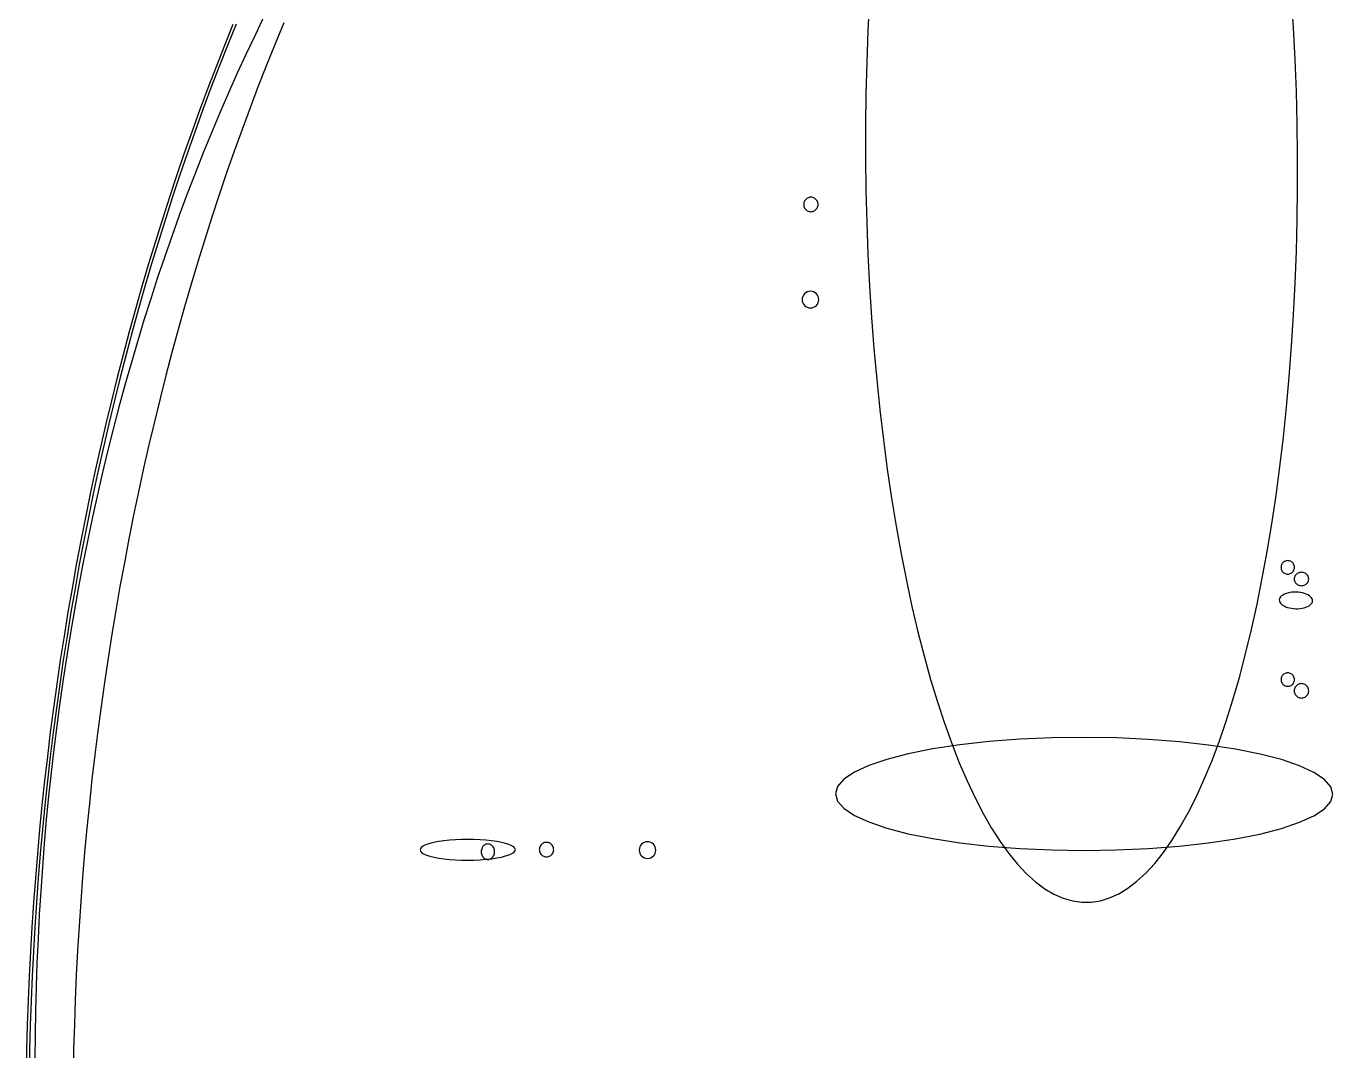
# Model space of a CAD drawing. Extents: x -1 to 217, y -22 to 302.
# Drawn here: x -1.3 to 98.5, y 145.2 to 223.5 of the extents above; entities that cross this region are included whole.
import ezdxf

# ---------------------------------------------------------------- set-up
doc = ezdxf.new("R2010")
doc.units = 0

msp = doc.modelspace()

# ---------------------------------------------------------------- linework, layer by layer
at = {"layer": 'CIRCLES'}
for p, q in [((57.988, 202.689), (57.975, 202.565)), ((58.024, 202.808), (57.988, 202.689)), ((58.083, 202.918), (58.024, 202.808)), ((58.161, 203.014), (58.083, 202.918)), ((58.258, 203.093), (58.161, 203.014)), ((58.367, 203.152), (58.258, 203.093)), ((58.487, 203.188), (58.367, 203.152)), ((58.611, 203.2), (58.487, 203.188)), ((58.734, 203.188), (58.611, 203.2)), ((58.854, 203.152), (58.734, 203.188)), ((58.963, 203.093), (58.854, 203.152)), ((59.06, 203.014), (58.963, 203.093)), ((59.138, 202.918), (59.06, 203.014)), ((59.197, 202.808), (59.138, 202.918)), ((59.233, 202.689), (59.197, 202.808)), ((59.246, 202.565), (59.233, 202.689)), ((57.975, 202.565), (57.988, 202.441)), ((57.988, 202.441), (58.024, 202.322)), ((58.024, 202.322), (58.083, 202.212)), ((58.083, 202.212), (58.161, 202.116)), ((58.161, 202.116), (58.258, 202.037)), ((58.258, 202.037), (58.367, 201.978)), ((58.367, 201.978), (58.487, 201.942)), ((58.487, 201.942), (58.611, 201.93)), ((58.611, 201.93), (58.734, 201.942)), ((58.734, 201.942), (58.854, 201.978)), ((58.854, 201.978), (58.963, 202.037)), ((58.963, 202.037), (59.06, 202.116)), ((59.06, 202.116), (59.138, 202.212)), ((59.138, 202.212), (59.197, 202.322)), ((59.197, 202.322), (59.233, 202.441)), ((59.233, 202.441), (59.246, 202.565)), ((45.578, 160.771), (45.542, 160.652)), ((45.637, 160.881), (45.578, 160.771)), ((45.715, 160.977), (45.637, 160.881)), ((45.812, 161.056), (45.715, 160.977)), ((45.921, 161.115), (45.812, 161.056)), ((46.041, 161.151), (45.921, 161.115)), ((46.165, 161.163), (46.041, 161.151)), ((46.288, 161.151), (46.165, 161.163)), ((46.408, 161.115), (46.288, 161.151)), ((46.517, 161.056), (46.408, 161.115)), ((46.614, 160.977), (46.517, 161.056)), ((46.692, 160.881), (46.614, 160.977)), ((46.751, 160.771), (46.692, 160.881)), ((46.787, 160.652), (46.751, 160.771)), ((45.542, 160.652), (45.529, 160.528)), ((45.529, 160.528), (45.542, 160.404)), ((45.542, 160.404), (45.578, 160.285)), ((45.578, 160.285), (45.637, 160.175)), ((45.637, 160.175), (45.715, 160.079)), ((45.715, 160.079), (45.812, 160)), ((45.812, 160), (45.921, 159.941)), ((45.921, 159.941), (46.041, 159.905)), ((46.041, 159.905), (46.165, 159.893)), ((46.165, 159.893), (46.288, 159.905)), ((46.288, 159.905), (46.408, 159.941)), ((46.408, 159.941), (46.517, 160)), ((46.517, 160), (46.614, 160.079)), ((46.614, 160.079), (46.692, 160.175)), ((46.692, 160.175), (46.751, 160.285)), ((46.751, 160.285), (46.787, 160.404)), ((46.8, 160.528), (46.787, 160.652)), ((46.787, 160.404), (46.8, 160.528))]:
    msp.add_line(p, q, dxfattribs=at)
at = {"layer": 'ELLIPSES'}
for p, q in [((95.504, 223.319), (95.352, 225.722)), ((63.119, 225.513), (62.998, 223.108)), ((14.499, 223.59), (13.849, 221.979)), ((14.741, 223.597), (14.09, 221.986)), ((16.926, 224.291), (16.214, 222.828)), ((18.378, 223.702), (17.717, 222.098)), ((16.214, 222.828), (15.515, 221.35)), ((62.998, 223.108), (62.907, 220.685)), ((95.627, 220.897), (95.504, 223.319)), ((13.849, 221.979), (13.212, 220.356)), ((14.09, 221.986), (13.452, 220.364)), ((17.717, 222.098), (17.069, 220.483)), ((15.515, 221.35), (14.83, 219.859)), ((62.907, 220.685), (62.847, 218.249)), ((95.719, 218.462), (95.627, 220.897)), ((13.212, 220.356), (12.587, 218.723)), ((13.452, 220.364), (12.827, 218.731)), ((14.83, 219.859), (14.159, 218.355)), ((17.069, 220.483), (16.434, 218.857)), ((12.587, 218.723), (11.975, 217.08)), ((12.827, 218.731), (12.214, 217.088)), ((16.434, 218.857), (15.812, 217.219)), ((14.159, 218.355), (13.502, 216.838)), ((62.847, 218.249), (62.817, 215.804)), ((95.78, 216.018), (95.719, 218.462)), ((11.975, 217.08), (11.377, 215.425)), ((12.214, 217.088), (11.614, 215.433)), ((13.502, 216.838), (12.858, 215.307)), ((15.812, 217.219), (15.203, 215.57)), ((15.203, 215.57), (14.607, 213.911)), ((62.817, 215.804), (62.818, 213.355)), ((95.812, 213.569), (95.78, 216.018)), ((11.377, 215.425), (10.791, 213.761)), ((11.614, 215.433), (11.028, 213.769)), ((12.858, 215.307), (12.229, 213.765)), ((10.791, 213.761), (10.218, 212.087)), ((11.028, 213.769), (10.454, 212.095)), ((12.229, 213.765), (11.613, 212.209)), ((14.607, 213.911), (14.024, 212.241)), ((95.812, 211.119), (95.812, 213.569)), ((62.818, 213.355), (62.849, 210.905)), ((10.218, 212.087), (9.658, 210.403)), ((10.454, 212.095), (9.894, 210.411)), ((11.613, 212.209), (11.012, 210.642)), ((14.024, 212.241), (13.454, 210.561)), ((11.012, 210.642), (10.425, 209.063)), ((62.849, 210.905), (62.91, 208.461)), ((95.782, 208.674), (95.812, 211.119)), ((9.658, 210.403), (9.111, 208.709)), ((9.894, 210.411), (9.346, 208.717)), ((13.454, 210.561), (12.898, 208.87)), ((58.096, 209.908), (58.091, 209.836)), ((58.091, 209.836), (58.096, 209.764)), ((58.11, 209.978), (58.096, 209.908)), ((58.096, 209.764), (58.11, 209.693)), ((58.133, 210.047), (58.11, 209.978)), ((58.11, 209.693), (58.133, 209.625)), ((58.165, 210.111), (58.133, 210.047)), ((58.133, 209.625), (58.165, 209.56)), ((58.205, 210.171), (58.165, 210.111)), ((58.252, 210.226), (58.205, 210.171)), ((58.307, 210.273), (58.252, 210.226)), ((58.367, 210.313), (58.307, 210.273)), ((58.431, 210.345), (58.367, 210.313)), ((58.5, 210.368), (58.431, 210.345)), ((58.57, 210.382), (58.5, 210.368)), ((58.642, 210.387), (58.57, 210.382)), ((58.714, 210.382), (58.642, 210.387)), ((58.785, 210.368), (58.714, 210.382)), ((58.853, 210.345), (58.785, 210.368)), ((58.918, 210.313), (58.853, 210.345)), ((58.978, 210.273), (58.918, 210.313)), ((59.032, 210.226), (58.978, 210.273)), ((59.08, 210.171), (59.032, 210.226)), ((59.12, 210.111), (59.08, 210.171)), ((59.152, 210.047), (59.12, 210.111)), ((59.12, 209.56), (59.152, 209.625)), ((59.175, 209.978), (59.152, 210.047)), ((59.152, 209.625), (59.175, 209.693)), ((59.189, 209.908), (59.175, 209.978)), ((59.175, 209.693), (59.189, 209.764)), ((59.194, 209.836), (59.189, 209.908)), ((59.189, 209.764), (59.194, 209.836)), ((9.111, 208.709), (8.578, 207.007)), ((9.346, 208.717), (8.812, 207.014)), ((10.425, 209.063), (9.852, 207.472)), ((12.898, 208.87), (12.355, 207.17)), ((58.165, 209.56), (58.205, 209.5)), ((58.205, 209.5), (58.252, 209.446)), ((58.252, 209.446), (58.307, 209.398)), ((58.307, 209.398), (58.367, 209.358)), ((58.367, 209.358), (58.431, 209.326)), ((58.431, 209.326), (58.5, 209.303)), ((58.5, 209.303), (58.57, 209.289)), ((58.57, 209.289), (58.642, 209.284)), ((58.642, 209.284), (58.714, 209.289)), ((58.714, 209.289), (58.785, 209.303)), ((58.785, 209.303), (58.853, 209.326)), ((58.853, 209.326), (58.918, 209.358)), ((58.918, 209.358), (58.978, 209.398)), ((58.978, 209.398), (59.032, 209.446)), ((59.032, 209.446), (59.08, 209.5)), ((59.08, 209.5), (59.12, 209.56)), ((95.722, 206.238), (95.782, 208.674)), ((62.91, 208.461), (63.002, 206.026)), ((8.578, 207.007), (8.058, 205.295)), ((8.812, 207.014), (8.292, 205.302)), ((9.852, 207.472), (9.294, 205.869)), ((12.355, 207.17), (11.826, 205.46)), ((9.294, 205.869), (8.751, 204.256)), ((63.002, 206.026), (63.125, 203.604)), ((95.631, 203.815), (95.722, 206.238)), ((8.058, 205.295), (7.551, 203.574)), ((8.292, 205.302), (7.784, 203.581)), ((11.826, 205.46), (11.311, 203.741)), ((8.751, 204.256), (8.222, 202.631)), ((11.311, 203.741), (10.809, 202.013)), ((63.125, 203.604), (63.277, 201.201)), ((95.51, 201.41), (95.631, 203.815)), ((7.551, 203.574), (7.058, 201.845)), ((7.784, 203.581), (7.291, 201.852)), ((8.222, 202.631), (7.708, 200.996)), ((7.058, 201.845), (6.579, 200.107)), ((7.291, 201.852), (6.811, 200.114)), ((10.809, 202.013), (10.321, 200.276)), ((7.708, 200.996), (7.208, 199.351)), ((63.277, 201.201), (63.459, 198.821)), ((95.359, 199.028), (95.51, 201.41)), ((6.579, 200.107), (6.113, 198.362)), ((6.811, 200.114), (6.344, 198.368)), ((10.321, 200.276), (9.846, 198.531)), ((7.208, 199.351), (6.724, 197.695)), ((63.459, 198.821), (63.67, 196.467)), ((95.178, 196.672), (95.359, 199.028)), ((6.113, 198.362), (5.661, 196.608)), ((6.344, 198.368), (5.891, 196.614)), ((6.724, 197.695), (6.254, 196.029)), ((9.846, 198.531), (9.386, 196.777)), ((5.661, 196.608), (5.222, 194.847)), ((5.891, 196.614), (5.452, 194.852)), ((9.386, 196.777), (8.939, 195.015)), ((94.968, 194.347), (95.178, 196.672)), ((6.254, 196.029), (5.8, 194.354)), ((63.67, 196.467), (63.91, 194.146)), ((5.222, 194.847), (4.797, 193.078)), ((5.452, 194.852), (5.027, 193.083)), ((8.939, 195.015), (8.507, 193.245)), ((5.8, 194.354), (5.36, 192.669)), ((63.91, 194.146), (64.179, 191.86)), ((94.729, 192.058), (94.968, 194.347)), ((4.797, 193.078), (4.387, 191.302)), ((5.027, 193.083), (4.616, 191.307)), ((5.36, 192.669), (4.936, 190.975)), ((8.507, 193.245), (8.088, 191.468)), ((64.179, 191.86), (64.476, 189.613)), ((94.462, 189.808), (94.729, 192.058)), ((4.387, 191.302), (3.99, 189.519)), ((4.616, 191.307), (4.218, 189.524)), ((4.936, 190.975), (4.527, 189.272)), ((8.088, 191.468), (7.684, 189.683)), ((7.684, 189.683), (7.294, 187.892)), ((94.166, 187.602), (94.462, 189.808)), ((3.99, 189.519), (3.607, 187.73)), ((4.218, 189.524), (3.835, 187.734)), ((4.527, 189.272), (4.133, 187.56)), ((64.476, 189.613), (64.8, 187.411)), ((3.607, 187.73), (3.238, 185.934)), ((3.835, 187.734), (3.466, 185.937)), ((7.294, 187.892), (6.918, 186.093)), ((4.133, 187.56), (3.754, 185.84)), ((64.8, 187.411), (65.151, 185.258)), ((93.843, 185.444), (94.166, 187.602)), ((3.238, 185.934), (2.883, 184.132)), ((3.466, 185.937), (3.11, 184.134)), ((3.754, 185.84), (3.391, 184.112)), ((6.918, 186.093), (6.557, 184.288)), ((65.151, 185.258), (65.529, 183.156)), ((93.493, 183.338), (93.843, 185.444)), ((2.883, 184.132), (2.542, 182.323)), ((3.11, 184.134), (2.769, 182.326)), ((3.391, 184.112), (3.043, 182.376)), ((6.557, 184.288), (6.209, 182.476)), ((65.529, 183.156), (65.932, 181.111)), ((93.116, 181.287), (93.493, 183.338)), ((95.059, 182.632), (94.992, 182.627)), ((95.127, 182.627), (95.059, 182.632)), ((2.542, 182.323), (2.215, 180.509)), ((2.769, 182.326), (2.442, 180.511)), ((3.043, 182.376), (2.711, 180.632)), ((6.209, 182.476), (5.876, 180.659)), ((94.55, 182.185), (94.546, 182.118)), ((94.546, 182.118), (94.55, 182.051)), ((94.563, 182.251), (94.55, 182.185)), ((94.55, 182.051), (94.563, 181.985)), ((94.585, 182.315), (94.563, 182.251)), ((94.563, 181.985), (94.585, 181.921)), ((94.615, 182.375), (94.585, 182.315)), ((94.585, 181.921), (94.615, 181.861)), ((94.652, 182.431), (94.615, 182.375)), ((94.615, 181.861), (94.652, 181.805)), ((94.696, 182.481), (94.652, 182.431)), ((94.652, 181.805), (94.696, 181.755)), ((94.747, 182.526), (94.696, 182.481)), ((94.696, 181.755), (94.747, 181.71)), ((94.803, 182.563), (94.747, 182.526)), ((94.747, 181.71), (94.803, 181.673)), ((94.863, 182.593), (94.803, 182.563)), ((94.803, 181.673), (94.863, 181.643)), ((94.927, 182.614), (94.863, 182.593)), ((94.863, 181.643), (94.927, 181.622)), ((94.992, 182.627), (94.927, 182.614)), ((95.192, 182.614), (95.127, 182.627)), ((95.256, 182.593), (95.192, 182.614)), ((95.192, 181.622), (95.256, 181.643)), ((95.316, 182.563), (95.256, 182.593)), ((95.256, 181.643), (95.316, 181.673)), ((95.372, 182.526), (95.316, 182.563)), ((95.316, 181.673), (95.372, 181.71)), ((95.423, 182.481), (95.372, 182.526)), ((95.372, 181.71), (95.423, 181.755)), ((95.467, 182.431), (95.423, 182.481)), ((95.423, 181.755), (95.467, 181.805)), ((95.504, 182.375), (95.467, 182.431)), ((95.467, 181.805), (95.504, 181.861)), ((95.534, 182.315), (95.504, 182.375)), ((95.504, 181.861), (95.534, 181.921)), ((95.556, 182.251), (95.534, 182.315)), ((95.534, 181.921), (95.556, 181.985)), ((95.569, 182.185), (95.556, 182.251)), ((95.556, 181.985), (95.569, 182.051)), ((95.573, 182.118), (95.569, 182.185)), ((95.569, 182.051), (95.573, 182.118)), ((95.771, 181.636), (95.717, 181.592)), ((95.831, 181.673), (95.771, 181.636)), ((95.896, 181.703), (95.831, 181.673)), ((95.964, 181.724), (95.896, 181.703)), ((96.035, 181.737), (95.964, 181.724)), ((96.107, 181.742), (96.035, 181.737)), ((96.179, 181.737), (96.107, 181.742)), ((96.25, 181.724), (96.179, 181.737)), ((96.319, 181.703), (96.25, 181.724)), ((96.383, 181.673), (96.319, 181.703)), ((96.444, 181.636), (96.383, 181.673)), ((96.498, 181.592), (96.444, 181.636)), ((2.711, 180.632), (2.394, 178.881)), ((5.876, 180.659), (5.558, 178.835)), ((65.932, 181.111), (66.359, 179.126)), ((92.714, 179.297), (93.116, 181.287)), ((94.927, 181.622), (94.992, 181.609)), ((94.992, 181.609), (95.059, 181.604)), ((95.059, 181.604), (95.127, 181.609)), ((95.127, 181.609), (95.192, 181.622)), ((95.559, 181.296), (95.555, 181.229)), ((95.555, 181.229), (95.559, 181.162)), ((95.574, 181.362), (95.559, 181.296)), ((95.559, 181.162), (95.574, 181.096)), ((95.597, 181.425), (95.574, 181.362)), ((95.574, 181.096), (95.597, 181.033)), ((95.629, 181.485), (95.597, 181.425)), ((95.597, 181.033), (95.629, 180.973)), ((95.669, 181.541), (95.629, 181.485)), ((95.629, 180.973), (95.669, 180.917)), ((95.717, 181.592), (95.669, 181.541)), ((95.669, 180.917), (95.717, 180.866)), ((95.717, 180.866), (95.771, 180.822)), ((95.771, 180.822), (95.831, 180.785)), ((95.831, 180.785), (95.896, 180.755)), ((95.896, 180.755), (95.964, 180.734)), ((95.964, 180.734), (96.035, 180.721)), ((96.035, 180.721), (96.107, 180.716)), ((96.107, 180.716), (96.179, 180.721)), ((96.179, 180.721), (96.25, 180.734)), ((96.25, 180.734), (96.319, 180.755)), ((96.319, 180.755), (96.383, 180.785)), ((96.383, 180.785), (96.444, 180.822)), ((96.444, 180.822), (96.498, 180.866)), ((96.546, 181.541), (96.498, 181.592)), ((96.498, 180.866), (96.546, 180.917)), ((96.586, 181.485), (96.546, 181.541)), ((96.546, 180.917), (96.586, 180.973)), ((96.618, 181.425), (96.586, 181.485)), ((96.586, 180.973), (96.618, 181.033)), ((96.641, 181.362), (96.618, 181.425)), ((96.618, 181.033), (96.641, 181.096)), ((96.655, 181.296), (96.641, 181.362)), ((96.641, 181.096), (96.655, 181.162)), ((96.66, 181.229), (96.655, 181.296)), ((96.655, 181.162), (96.66, 181.229)), ((2.215, 180.509), (1.903, 178.69)), ((2.442, 180.511), (2.129, 178.691)), ((94.429, 179.711), (94.415, 179.629)), ((94.463, 179.791), (94.429, 179.711)), ((94.519, 179.868), (94.463, 179.791)), ((94.595, 179.94), (94.519, 179.868)), ((94.689, 180.006), (94.595, 179.94)), ((94.801, 180.065), (94.689, 180.006)), ((94.927, 180.116), (94.801, 180.065)), ((95.067, 180.158), (94.927, 180.116)), ((95.217, 180.19), (95.067, 180.158)), ((95.376, 180.213), (95.217, 180.19)), ((95.54, 180.224), (95.376, 180.213)), ((95.706, 180.225), (95.54, 180.224)), ((95.872, 180.215), (95.706, 180.225)), ((96.035, 180.195), (95.872, 180.215)), ((96.192, 180.164), (96.035, 180.195)), ((96.34, 180.123), (96.192, 180.164)), ((96.477, 180.073), (96.34, 180.123)), ((96.601, 180.016), (96.477, 180.073)), ((96.709, 179.95), (96.601, 180.016)), ((96.8, 179.879), (96.709, 179.95)), ((96.871, 179.803), (96.8, 179.879)), ((96.923, 179.724), (96.871, 179.803)), ((96.953, 179.642), (96.923, 179.724)), ((96.962, 179.559), (96.953, 179.642)), ((1.903, 178.69), (1.605, 176.865)), ((2.129, 178.691), (1.831, 176.866)), ((2.394, 178.881), (2.093, 177.123)), ((5.558, 178.835), (5.254, 177.007)), ((66.359, 179.126), (66.811, 177.204)), ((92.288, 177.369), (92.714, 179.297)), ((94.415, 179.629), (94.424, 179.546)), ((94.424, 179.546), (94.454, 179.464)), ((94.454, 179.464), (94.506, 179.384)), ((94.506, 179.384), (94.577, 179.308)), ((94.577, 179.308), (94.668, 179.237)), ((94.668, 179.237), (94.776, 179.172)), ((94.776, 179.172), (94.9, 179.114)), ((94.9, 179.114), (95.037, 179.064)), ((95.037, 179.064), (95.185, 179.024)), ((95.185, 179.024), (95.342, 178.993)), ((95.342, 178.993), (95.505, 178.972)), ((95.505, 178.972), (95.671, 178.962)), ((95.671, 178.962), (95.838, 178.963)), ((95.838, 178.963), (96.001, 178.975)), ((96.001, 178.975), (96.16, 178.997)), ((96.16, 178.997), (96.31, 179.03)), ((96.31, 179.03), (96.45, 179.072)), ((96.45, 179.072), (96.577, 179.123)), ((96.577, 179.123), (96.688, 179.182)), ((96.688, 179.182), (96.783, 179.248)), ((96.783, 179.248), (96.858, 179.32)), ((96.858, 179.32), (96.914, 179.397)), ((96.914, 179.397), (96.949, 179.477)), ((96.949, 179.477), (96.962, 179.559)), ((1.605, 176.865), (1.321, 175.036)), ((1.831, 176.866), (1.546, 175.035)), ((2.093, 177.123), (1.808, 175.358)), ((5.254, 177.007), (4.965, 175.172)), ((66.811, 177.204), (67.286, 175.349)), ((91.837, 175.508), (92.288, 177.369)), ((1.321, 175.036), (1.051, 173.201)), ((1.546, 175.035), (1.277, 173.2)), ((1.808, 175.358), (1.538, 173.587)), ((4.965, 175.172), (4.69, 173.333)), ((67.286, 175.349), (67.783, 173.565)), ((91.363, 173.718), (91.837, 175.508)), ((90.867, 172.001), (91.363, 173.718)), ((94.563, 173.678), (94.55, 173.613)), ((94.585, 173.742), (94.563, 173.678)), ((94.615, 173.802), (94.585, 173.742)), ((94.652, 173.858), (94.615, 173.802)), ((94.696, 173.909), (94.652, 173.858)), ((94.747, 173.953), (94.696, 173.909)), ((94.803, 173.99), (94.747, 173.953)), ((94.863, 174.02), (94.803, 173.99)), ((94.927, 174.042), (94.863, 174.02)), ((94.992, 174.055), (94.927, 174.042)), ((95.059, 174.059), (94.992, 174.055)), ((95.127, 174.055), (95.059, 174.059)), ((95.192, 174.042), (95.127, 174.055)), ((95.256, 174.02), (95.192, 174.042)), ((95.316, 173.99), (95.256, 174.02)), ((95.372, 173.953), (95.316, 173.99)), ((95.423, 173.909), (95.372, 173.953)), ((95.467, 173.858), (95.423, 173.909)), ((95.504, 173.802), (95.467, 173.858)), ((95.534, 173.742), (95.504, 173.802)), ((95.556, 173.678), (95.534, 173.742)), ((95.569, 173.613), (95.556, 173.678)), ((1.051, 173.201), (0.796, 171.362)), ((1.277, 173.2), (1.021, 171.361)), ((1.538, 173.587), (1.284, 171.809)), ((4.69, 173.333), (4.43, 171.489)), ((67.783, 173.565), (68.302, 171.855)), ((94.55, 173.613), (94.546, 173.546)), ((94.546, 173.546), (94.55, 173.478)), ((94.55, 173.478), (94.563, 173.413)), ((94.563, 173.413), (94.585, 173.349)), ((94.585, 173.349), (94.615, 173.289)), ((94.615, 173.289), (94.652, 173.233)), ((94.652, 173.233), (94.696, 173.182)), ((94.696, 173.182), (94.747, 173.138)), ((94.747, 173.138), (94.803, 173.101)), ((94.803, 173.101), (94.863, 173.071)), ((94.863, 173.071), (94.927, 173.049)), ((94.927, 173.049), (94.992, 173.036)), ((94.992, 173.036), (95.059, 173.032)), ((95.059, 173.032), (95.127, 173.036)), ((95.127, 173.036), (95.192, 173.049)), ((95.192, 173.049), (95.256, 173.071)), ((95.256, 173.071), (95.316, 173.101)), ((95.316, 173.101), (95.372, 173.138)), ((95.372, 173.138), (95.423, 173.182)), ((95.423, 173.182), (95.467, 173.233)), ((95.467, 173.233), (95.504, 173.289)), ((95.504, 173.289), (95.534, 173.349)), ((95.534, 173.349), (95.556, 173.413)), ((95.556, 173.413), (95.569, 173.478)), ((95.561, 172.76), (95.556, 172.688)), ((95.556, 172.688), (95.561, 172.616)), ((95.575, 172.831), (95.561, 172.76)), ((95.573, 173.546), (95.569, 173.613)), ((95.569, 173.478), (95.573, 173.546)), ((95.598, 172.899), (95.575, 172.831)), ((95.63, 172.964), (95.598, 172.899)), ((95.67, 173.024), (95.63, 172.964)), ((95.717, 173.078), (95.67, 173.024)), ((95.772, 173.126), (95.717, 173.078)), ((95.832, 173.166), (95.772, 173.126)), ((95.896, 173.198), (95.832, 173.166)), ((95.965, 173.221), (95.896, 173.198)), ((96.035, 173.235), (95.965, 173.221)), ((96.107, 173.24), (96.035, 173.235)), ((96.179, 173.235), (96.107, 173.24)), ((96.25, 173.221), (96.179, 173.235)), ((96.318, 173.198), (96.25, 173.221)), ((96.383, 173.166), (96.318, 173.198)), ((96.443, 173.126), (96.383, 173.166)), ((96.497, 173.078), (96.443, 173.126)), ((96.545, 173.024), (96.497, 173.078)), ((96.585, 172.964), (96.545, 173.024)), ((96.617, 172.899), (96.585, 172.964)), ((96.64, 172.831), (96.617, 172.899)), ((96.654, 172.76), (96.64, 172.831)), ((96.659, 172.688), (96.654, 172.76)), ((96.654, 172.616), (96.659, 172.688)), ((1.284, 171.809), (1.046, 170.026)), ((68.302, 171.855), (68.84, 170.221)), ((90.349, 170.361), (90.867, 172.001)), ((95.561, 172.616), (95.575, 172.546)), ((95.575, 172.546), (95.598, 172.477)), ((95.598, 172.477), (95.63, 172.413)), ((95.63, 172.413), (95.67, 172.353)), ((95.67, 172.353), (95.717, 172.298)), ((95.717, 172.298), (95.772, 172.251)), ((95.772, 172.251), (95.832, 172.211)), ((95.832, 172.211), (95.896, 172.179)), ((95.896, 172.179), (95.965, 172.156)), ((95.965, 172.156), (96.035, 172.142)), ((96.035, 172.142), (96.107, 172.137)), ((96.107, 172.137), (96.179, 172.142)), ((96.179, 172.142), (96.25, 172.156)), ((96.25, 172.156), (96.318, 172.179)), ((96.318, 172.179), (96.383, 172.211)), ((96.383, 172.211), (96.443, 172.251)), ((96.443, 172.251), (96.497, 172.298)), ((96.497, 172.298), (96.545, 172.353)), ((96.545, 172.353), (96.585, 172.413)), ((96.585, 172.413), (96.617, 172.477)), ((96.617, 172.477), (96.64, 172.546)), ((96.64, 172.546), (96.654, 172.616)), ((0.796, 171.362), (0.555, 169.519)), ((1.021, 171.361), (0.78, 169.517)), ((4.43, 171.489), (4.184, 169.641)), ((1.046, 170.026), (0.823, 168.236)), ((68.84, 170.221), (69.399, 168.668)), ((89.811, 168.801), (90.349, 170.361)), ((0.555, 169.519), (0.329, 167.672)), ((0.78, 169.517), (0.553, 167.669)), ((4.184, 169.641), (3.954, 167.788)), ((69.399, 168.668), (69.975, 167.198)), ((72.247, 168.809), (70.018, 168.561)), ((74.6, 168.988), (72.247, 168.809)), ((77.037, 169.097), (74.6, 168.988)), ((79.516, 169.132), (77.037, 169.097)), ((81.995, 169.093), (79.516, 169.132)), ((84.432, 168.981), (81.995, 169.093)), ((86.784, 168.797), (84.432, 168.981)), ((89.012, 168.546), (86.784, 168.797)), ((89.254, 167.323), (89.811, 168.801)), ((0.329, 167.672), (0.117, 165.821)), ((0.553, 167.669), (0.341, 165.817)), ((0.823, 168.236), (0.617, 166.442)), ((3.954, 167.788), (3.738, 165.931)), ((66.084, 167.878), (64.446, 167.455)), ((67.952, 168.249), (66.084, 167.878)), ((70.018, 168.561), (67.952, 168.249)), ((91.078, 168.23), (89.012, 168.546)), ((92.945, 167.857), (91.078, 168.23)), ((94.583, 167.431), (92.945, 167.857)), ((63.065, 166.987), (61.966, 166.482)), ((64.446, 167.455), (63.065, 166.987)), ((69.975, 167.198), (70.569, 165.813)), ((88.678, 165.931), (89.254, 167.323)), ((95.963, 166.96), (94.583, 167.431)), ((97.062, 166.453), (95.963, 166.96)), ((0.117, 165.821), (-0.081, 163.966)), ((0.341, 165.817), (0.144, 163.962)), ((0.617, 166.442), (0.426, 164.642)), ((3.738, 165.931), (3.536, 164.071)), ((61.167, 165.948), (60.681, 165.394)), ((61.966, 166.482), (61.167, 165.948)), ((70.569, 165.813), (71.179, 164.517)), ((88.084, 164.627), (88.678, 165.931)), ((97.86, 165.918), (97.062, 166.453)), ((98.344, 165.364), (97.86, 165.918)), ((60.681, 165.394), (60.518, 164.831)), ((60.518, 164.831), (60.68, 164.268)), ((98.343, 164.237), (98.506, 164.8)), ((98.506, 164.8), (98.344, 165.364)), ((-0.081, 163.966), (-0.264, 162.109)), ((0.144, 163.962), (-0.039, 162.104)), ((0.426, 164.642), (0.251, 162.837)), ((3.536, 164.071), (3.35, 162.207)), ((60.68, 164.268), (61.165, 163.714)), ((61.165, 163.714), (61.963, 163.178)), ((71.179, 164.517), (71.804, 163.311)), ((87.475, 163.413), (88.084, 164.627)), ((97.059, 163.15), (97.858, 163.684)), ((97.858, 163.684), (98.343, 164.237)), ((0.251, 162.837), (0.092, 161.027)), ((61.963, 163.178), (63.061, 162.671)), ((63.061, 162.671), (64.441, 162.201)), ((71.804, 163.311), (72.444, 162.199)), ((86.85, 162.292), (87.475, 163.413)), ((95.96, 162.645), (97.059, 163.15)), ((-0.264, 162.109), (-0.432, 160.248)), ((-0.039, 162.104), (-0.208, 160.242)), ((3.35, 162.207), (3.178, 160.339)), ((64.441, 162.201), (66.079, 161.775)), ((66.079, 161.775), (67.947, 161.401)), ((72.444, 162.199), (73.095, 161.181)), ((86.212, 161.266), (86.85, 162.292)), ((91.072, 161.382), (92.94, 161.753)), ((92.94, 161.753), (94.579, 162.176)), ((94.579, 162.176), (95.96, 162.645)), ((0.092, 161.027), (-0.051, 159.213)), ((28.915, 160.746), (28.822, 160.644)), ((29.068, 160.845), (28.915, 160.746)), ((29.278, 160.939), (29.068, 160.845)), ((29.542, 161.026), (29.278, 160.939)), ((29.856, 161.104), (29.542, 161.026)), ((30.214, 161.174), (29.856, 161.104)), ((30.61, 161.232), (30.214, 161.174)), ((31.037, 161.279), (30.61, 161.232)), ((31.488, 161.314), (31.037, 161.279)), ((31.955, 161.335), (31.488, 161.314)), ((32.431, 161.343), (31.955, 161.335)), ((32.906, 161.338), (32.431, 161.343)), ((33.373, 161.319), (32.906, 161.338)), ((33.824, 161.287), (33.373, 161.319)), ((33.529, 160.697), (33.5, 160.627)), ((33.567, 160.761), (33.529, 160.697)), ((33.611, 160.819), (33.567, 160.761)), ((33.661, 160.87), (33.611, 160.819)), ((33.717, 160.913), (33.661, 160.87)), ((33.777, 160.948), (33.717, 160.913)), ((33.84, 160.972), (33.777, 160.948)), ((34.252, 161.242), (33.824, 161.287)), ((33.906, 160.987), (33.84, 160.972)), ((33.973, 160.993), (33.906, 160.987)), ((34.039, 160.987), (33.973, 160.993)), ((34.105, 160.972), (34.039, 160.987)), ((34.168, 160.948), (34.105, 160.972)), ((34.228, 160.913), (34.168, 160.948)), ((34.284, 160.87), (34.228, 160.913)), ((34.648, 161.185), (34.252, 161.242)), ((34.334, 160.819), (34.284, 160.87)), ((34.378, 160.761), (34.334, 160.819)), ((34.416, 160.697), (34.378, 160.761)), ((34.445, 160.627), (34.416, 160.697)), ((35.006, 161.117), (34.648, 161.185)), ((35.321, 161.04), (35.006, 161.117)), ((35.585, 160.955), (35.321, 161.04)), ((35.796, 160.862), (35.585, 160.955)), ((35.95, 160.764), (35.796, 160.862)), ((36.043, 160.662), (35.95, 160.764)), ((37.917, 160.702), (37.903, 160.632)), ((37.94, 160.771), (37.917, 160.702)), ((37.972, 160.835), (37.94, 160.771)), ((38.012, 160.895), (37.972, 160.835)), ((38.059, 160.95), (38.012, 160.895)), ((38.114, 160.997), (38.059, 160.95)), ((38.174, 161.037), (38.114, 160.997)), ((38.238, 161.069), (38.174, 161.037)), ((38.307, 161.092), (38.238, 161.069)), ((38.377, 161.106), (38.307, 161.092)), ((38.449, 161.111), (38.377, 161.106)), ((38.521, 161.106), (38.449, 161.111)), ((38.592, 161.092), (38.521, 161.106)), ((38.66, 161.069), (38.592, 161.092)), ((38.725, 161.037), (38.66, 161.069)), ((38.785, 160.997), (38.725, 161.037)), ((38.839, 160.95), (38.785, 160.997)), ((38.887, 160.895), (38.839, 160.95)), ((38.927, 160.835), (38.887, 160.895)), ((38.959, 160.771), (38.927, 160.835)), ((38.982, 160.702), (38.959, 160.771)), ((38.996, 160.632), (38.982, 160.702)), ((67.947, 161.401), (70.012, 161.086)), ((70.012, 161.086), (72.24, 160.834)), ((72.24, 160.834), (74.593, 160.651)), ((73.095, 161.181), (73.759, 160.26)), ((84.425, 160.643), (86.778, 160.823)), ((85.561, 160.336), (86.212, 161.266)), ((86.778, 160.823), (89.006, 161.07)), ((89.006, 161.07), (91.072, 161.382)), ((-0.432, 160.248), (-0.586, 158.384)), ((-0.208, 160.242), (-0.362, 158.378)), ((3.178, 160.339), (3.021, 158.469)), ((28.822, 160.644), (28.791, 160.541)), ((28.791, 160.541), (28.823, 160.437)), ((28.823, 160.437), (28.916, 160.335)), ((28.916, 160.335), (29.069, 160.237)), ((29.069, 160.237), (29.28, 160.145)), ((29.28, 160.145), (29.545, 160.059)), ((29.545, 160.059), (29.859, 159.982)), ((29.859, 159.982), (30.217, 159.914)), ((30.217, 159.914), (30.614, 159.858)), ((30.614, 159.858), (31.041, 159.813)), ((31.041, 159.813), (31.492, 159.781)), ((31.492, 159.781), (31.959, 159.762)), ((31.959, 159.762), (32.435, 159.756)), ((32.435, 159.756), (32.91, 159.764)), ((32.91, 159.764), (33.377, 159.785)), ((33.377, 159.785), (33.828, 159.82)), ((33.465, 160.478), (33.461, 160.401)), ((33.461, 160.401), (33.465, 160.324)), ((33.478, 160.554), (33.465, 160.478)), ((33.465, 160.324), (33.478, 160.248)), ((33.5, 160.627), (33.478, 160.554)), ((33.478, 160.248), (33.5, 160.175)), ((33.5, 160.175), (33.529, 160.105)), ((33.529, 160.105), (33.567, 160.041)), ((33.567, 160.041), (33.611, 159.983)), ((33.611, 159.983), (33.661, 159.932)), ((33.661, 159.932), (33.717, 159.889)), ((33.717, 159.889), (33.777, 159.854)), ((33.777, 159.854), (33.84, 159.83)), ((33.828, 159.82), (34.255, 159.867)), ((33.84, 159.83), (33.906, 159.815)), ((33.906, 159.815), (33.973, 159.809)), ((33.973, 159.809), (34.039, 159.815)), ((34.039, 159.815), (34.105, 159.83)), ((34.105, 159.83), (34.168, 159.854)), ((34.168, 159.854), (34.228, 159.889)), ((34.228, 159.889), (34.284, 159.932)), ((34.255, 159.867), (34.651, 159.926)), ((34.284, 159.932), (34.334, 159.983)), ((34.334, 159.983), (34.378, 160.041)), ((34.378, 160.041), (34.416, 160.105)), ((34.416, 160.105), (34.445, 160.175)), ((34.467, 160.554), (34.445, 160.627)), ((34.445, 160.175), (34.467, 160.248)), ((34.48, 160.478), (34.467, 160.554)), ((34.467, 160.248), (34.48, 160.324)), ((34.484, 160.401), (34.48, 160.478)), ((34.48, 160.324), (34.484, 160.401)), ((34.651, 159.926), (35.009, 159.995)), ((35.009, 159.995), (35.323, 160.074)), ((35.323, 160.074), (35.587, 160.161)), ((35.587, 160.161), (35.798, 160.255)), ((35.798, 160.255), (35.951, 160.353)), ((35.951, 160.353), (36.043, 160.455)), ((36.074, 160.559), (36.043, 160.662)), ((36.043, 160.455), (36.074, 160.559)), ((37.903, 160.632), (37.898, 160.56)), ((37.898, 160.56), (37.903, 160.488)), ((37.903, 160.488), (37.917, 160.417)), ((37.917, 160.417), (37.94, 160.349)), ((37.94, 160.349), (37.972, 160.284)), ((37.972, 160.284), (38.012, 160.224)), ((38.012, 160.224), (38.059, 160.17)), ((38.059, 160.17), (38.114, 160.122)), ((38.114, 160.122), (38.174, 160.082)), ((38.174, 160.082), (38.238, 160.05)), ((38.238, 160.05), (38.307, 160.027)), ((38.307, 160.027), (38.377, 160.013)), ((38.377, 160.013), (38.449, 160.008)), ((38.449, 160.008), (38.521, 160.013)), ((38.521, 160.013), (38.592, 160.027)), ((38.592, 160.027), (38.66, 160.05)), ((38.66, 160.05), (38.725, 160.082)), ((38.725, 160.082), (38.785, 160.122)), ((38.785, 160.122), (38.839, 160.17)), ((38.839, 160.17), (38.887, 160.224)), ((38.887, 160.224), (38.927, 160.284)), ((38.927, 160.284), (38.959, 160.349)), ((38.959, 160.349), (38.982, 160.417)), ((38.982, 160.417), (38.996, 160.488)), ((39.001, 160.56), (38.996, 160.632)), ((38.996, 160.488), (39.001, 160.56)), ((73.759, 160.26), (74.432, 159.437)), ((74.593, 160.651), (77.03, 160.539)), ((77.03, 160.539), (79.509, 160.5)), ((79.509, 160.5), (81.988, 160.535)), ((81.988, 160.535), (84.425, 160.643)), ((84.898, 159.505), (85.561, 160.336)), ((-0.051, 159.213), (-0.178, 157.396)), ((74.432, 159.437), (75.115, 158.715)), ((75.115, 158.715), (75.805, 158.094)), ((83.542, 158.144), (84.224, 158.774)), ((84.224, 158.774), (84.898, 159.505)), ((-0.586, 158.384), (-0.725, 156.518)), ((-0.362, 158.378), (-0.501, 156.511)), ((3.021, 158.469), (2.879, 156.597)), ((75.805, 158.094), (76.502, 157.575)), ((82.852, 157.616), (83.542, 158.144)), ((-0.178, 157.396), (-0.289, 155.574)), ((76.502, 157.575), (77.204, 157.16)), ((77.204, 157.16), (77.91, 156.849)), ((77.91, 156.849), (78.619, 156.643)), ((80.748, 156.657), (81.453, 156.872)), ((81.453, 156.872), (82.155, 157.192)), ((82.155, 157.192), (82.852, 157.616)), ((-0.725, 156.518), (-0.85, 154.65)), ((-0.501, 156.511), (-0.626, 154.642)), ((2.879, 156.597), (2.752, 154.722)), ((78.619, 156.643), (79.329, 156.542)), ((79.329, 156.542), (80.039, 156.547)), ((80.039, 156.547), (80.748, 156.657)), ((-0.289, 155.574), (-0.384, 153.749)), ((2.752, 154.722), (2.639, 152.844)), ((-0.85, 154.65), (-0.96, 152.78)), ((-0.626, 154.642), (-0.736, 152.771)), ((-0.384, 153.749), (-0.463, 151.92)), ((-0.96, 152.78), (-1.055, 150.907)), ((-0.736, 152.771), (-0.832, 150.898)), ((2.639, 152.844), (2.542, 150.965)), ((-0.463, 151.92), (-0.526, 150.089)), ((-1.055, 150.907), (-1.136, 149.034)), ((-0.832, 150.898), (-0.912, 149.023)), ((2.542, 150.965), (2.459, 149.084)), ((-0.526, 150.089), (-0.572, 148.255)), ((-1.136, 149.034), (-1.202, 147.159)), ((-0.912, 149.023), (-0.979, 147.147)), ((2.459, 149.084), (2.392, 147.202)), ((-0.572, 148.255), (-0.603, 146.418)), ((-1.202, 147.159), (-1.254, 145.283)), ((-0.979, 147.147), (-1.03, 145.271)), ((2.392, 147.202), (2.339, 145.319)), ((-0.603, 146.418), (-0.618, 144.579)), ((-1.254, 145.283), (-1.291, 143.406)), ((-1.03, 145.271), (-1.067, 143.393)), ((2.339, 145.319), (2.302, 143.435))]:
    msp.add_line(p, q, dxfattribs=at)

doc.saveas('drawing.dxf')
